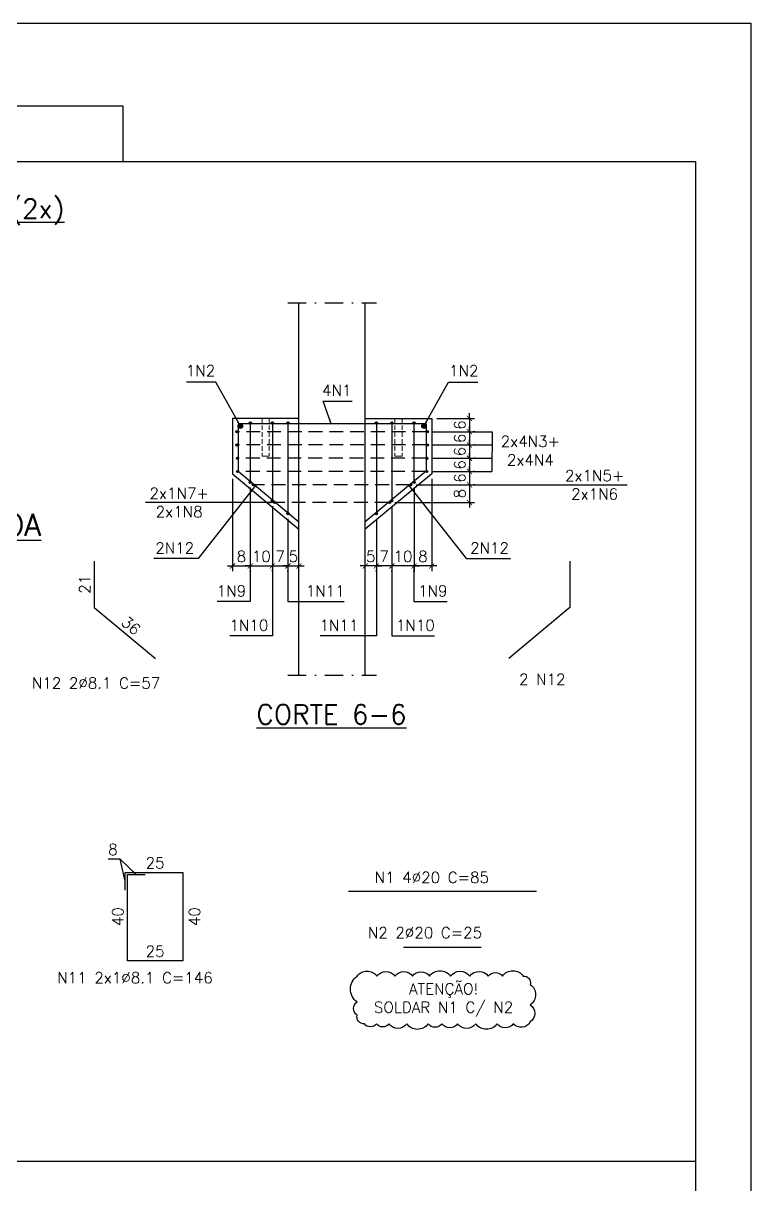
# Model space of a CAD drawing. Header units: centimetres. Extents: x 1658 to 17259, y 8294 to 11444.
# Drawn here: x 13567 to 14553, y 9869 to 11444 of the extents above; entities that cross this region are included whole.
import ezdxf

# ---------------------------------------------------------------- set-up
doc = ezdxf.new("R2010")
doc.units = ezdxf.units.CM
doc.header["$LTSCALE"] = 50
doc.header["$MEASUREMENT"] = 0
doc.header["$PDMODE"] = 67
for name, pattern in [('DASHDOT', [1, 0.5, -0.25, 0, -0.25]), ('DASHED', [0.75, 0.5, -0.25]), ('HIDDEN', [0.375, 0.25, -0.125])]:
    doc.linetypes.add(name, pattern=pattern)
doc.layers.add('10 TRACEJADO', color=1, linetype='DASHED', lineweight=13)
for name, color, linetype in [('FORMATO-PRECON', 2, 'Continuous'), ('HACHURAS-PRECON', 1, 'Continuous'), ('LINHA CENTRO-PRECON', 1, 'DASHDOT'), ('LINHA-01-PRECON', 1, 'Continuous'), ('LINHA-02-PRECON', 2, 'Continuous'), ('LINHA-03-PRECON', 3, 'Continuous'), ('LINHA-04-PRECON', 4, 'Continuous'), ('X1', 2, 'Continuous')]:
    doc.layers.add(name, color=color, linetype=linetype)
doc.styles.add('PRECON-ROMANS', font='romans.shx')
doc.styles.get("Standard").update_dxf_attribs({"font": 'romans.shx'})
doc.dimstyles.new('ESC50-50', dxfattribs={"dimscale": 50, "dimtxt": 0.2, "dimasz": 0.15, "dimexe": 0.15, "dimexo": 0.15, "dimgap": 0.08, "dimtad": 1, "dimdec": 1, "dimzin": 12, "dimdsep": 46, "dimtxsty": 'Standard', "dimblk": 'ARCHTICK', "dimcen": 0.09, "dimdle": 0.15, "dimclrd": 256, "dimclre": 256, "dimclrt": 2, "dimazin": 3, "dimtfac": 1, "dimtdec": 1, "dimtmove": 1, "dimatfit": 2, "dimfxl": 0.15, "dimtolj": 1, "dimtzin": 0, "dimarcsym": 0})
doc.dimstyles.new('ESC75-25', dxfattribs={"dimscale": 0, "dimtxt": 15, "dimasz": 7, "dimexe": 7, "dimexo": 7, "dimgap": 5.5, "dimtad": 1, "dimdec": 1, "dimlfac": 0.333333, "dimdsep": 46, "dimtxsty": 'Standard', "dimblk": 'ARCHTICK', "dimcen": 0.1, "dimdle": 7, "dimclrd": 256, "dimclre": 256, "dimclrt": 2, "dimadec": 0, "dimazin": 0, "dimtfac": 1, "dimtdec": 1, "dimtix": 1, "dimtmove": 2, "dimatfit": 3, "dimfxl": 1, "dimarcsym": 0})
doc.dimstyles.new('ESC75-75', dxfattribs={"dimscale": 0, "dimtxt": 15, "dimasz": 7, "dimexe": 7, "dimexo": 7, "dimgap": 5.5, "dimtad": 1, "dimdec": 1, "dimdsep": 46, "dimtxsty": 'Standard', "dimblk": 'ARCHTICK', "dimcen": 0.1, "dimdle": 7, "dimclrd": 256, "dimclre": 256, "dimclrt": 2, "dimadec": 0, "dimazin": 0, "dimtfac": 1, "dimtdec": 1, "dimtix": 1, "dimtmove": 2, "dimatfit": 3, "dimfxl": 1, "dimarcsym": 0})

# ---------------------------------------------------------------- blocks, each defined once
blk = doc.blocks.new('A$C2E607E54')
at = {"layer": 'FORMATO-PRECON', "color": 6}
blk.add_line((1835, 4050), (685, 4050), dxfattribs=at)
at = {"layer": 'FORMATO-PRECON'}
for points in [[(0, 4200), (2970, 4200), (2970, 0), (0, 0)], [(685, 3950), (1835, 3950), (1835, 4050), (685, 4050)]]:
    blk.add_lwpolyline(points, close=True, dxfattribs=at)
at = {"layer": 'FORMATO-PRECON', "color": 6}
blk.add_lwpolyline([(100, 3950), (2870, 3950), (2870, 100), (100, 100)], close=True, dxfattribs=at)
blk = doc.blocks.new('*D328')
at = {"layer": 'Defpoints', "color": 0, "linetype": 'Continuous', "transparency": 16777216}
for p in [(13707.8, 10172.5), (13782.8, 10172.5), (13782.8, 10172.5)]:
    blk.add_point(p, dxfattribs=at)
at = {"layer": 'LINHA-01-PRECON', "color": 2, "linetype": 'Continuous', "transparency": 16777216, "insert": (13745.3, 10185.5), "char_height": 15, "attachment_point": 5}
blk.add_mtext('25', dxfattribs=at)
blk = doc.blocks.new('_ArchTick')
at = {"color": 0, "linetype": 'ByBlock', "const_width": 0.15}
blk.add_lwpolyline([(-0.5, -0.5), (0.5, 0.5)], dxfattribs=at)
blk = doc.blocks.new('*D329')
at = {"layer": 'Defpoints', "color": 0, "linetype": 'Continuous', "transparency": 16777216}
for p in [(13782.8, 10292.4), (13782.8, 10292.4), (13782.8, 10172.5)]:
    blk.add_point(p, dxfattribs=at)
at = {"layer": 'LINHA-01-PRECON', "color": 2, "linetype": 'Continuous', "transparency": 16777216, "insert": (13798.8, 10232.5), "char_height": 15, "attachment_point": 5, "rotation": 90}
blk.add_mtext('40', dxfattribs=at)
blk = doc.blocks.new('*D330')
at = {"layer": 'Defpoints', "color": 0, "linetype": 'Continuous', "transparency": 16777216}
for p in [(13707.8, 10292.4), (13707.8, 10292.4), (13782.8, 10292.4)]:
    blk.add_point(p, dxfattribs=at)
at = {"layer": 'LINHA-01-PRECON', "color": 2, "linetype": 'Continuous', "transparency": 16777216, "insert": (13745.3, 10305.4), "char_height": 15, "attachment_point": 5}
blk.add_mtext('25', dxfattribs=at)
blk = doc.blocks.new('*D331')
at = {"layer": 'Defpoints', "color": 0, "linetype": 'Continuous', "transparency": 16777216}
for p in [(13707.8, 10292.4), (13707.8, 10292.4), (13707.8, 10172.5)]:
    blk.add_point(p, dxfattribs=at)
at = {"layer": 'LINHA-01-PRECON', "color": 2, "linetype": 'Continuous', "transparency": 16777216, "insert": (13694.8, 10232.5), "char_height": 15, "attachment_point": 5, "rotation": 90}
blk.add_mtext('40', dxfattribs=at)
blk = doc.blocks.new('*D333')
at = {"layer": 'Defpoints', "color": 0, "transparency": 16777216}
for p in [(14120.5, 10908.1), (14114.5, 10890.1), (14171.6, 10890.1)]:
    blk.add_point(p, dxfattribs=at)
at = {"layer": 'LINHA-01-PRECON', "lineweight": -2, "transparency": 16777216}
for p, q in [((14171.6, 10908.1), (14171.6, 10915.1)), ((14127.5, 10908.1), (14178.6, 10908.1)), ((14171.6, 10908.1), (14171.6, 10890.1)), ((14121.5, 10890.1), (14178.6, 10890.1)), ((14171.6, 10890.1), (14171.6, 10883.1))]:
    blk.add_line(p, q, dxfattribs=at)
at = {"layer": 'LINHA-01-PRECON', "lineweight": -2, "transparency": 16777216, "xscale": 7, "yscale": 7, "zscale": 7}
for p, rotation in [((14171.6, 10908.1), 270), ((14171.6, 10890.1), 90)]:
    blk.add_blockref('_ArchTick', p, dxfattribs=dict(at, rotation=rotation))
at = {"layer": 'LINHA-01-PRECON', "color": 2, "transparency": 16777216, "insert": (14158.6, 10899.1), "char_height": 15, "attachment_point": 5, "rotation": 90}
blk.add_mtext('6', dxfattribs=at)
blk = doc.blocks.new('*D334')
at = {"layer": 'Defpoints', "color": 0, "transparency": 16777216}
for p in [(14114.5, 10890.1), (14114.5, 10872.1), (14171.6, 10872.1)]:
    blk.add_point(p, dxfattribs=at)
at = {"layer": 'LINHA-01-PRECON', "lineweight": -2, "transparency": 16777216}
for p, q in [((14121.5, 10890.1), (14178.6, 10890.1)), ((14171.6, 10890.1), (14171.6, 10897.1)), ((14171.6, 10890.1), (14171.6, 10872.1)), ((14121.5, 10872.1), (14178.6, 10872.1)), ((14171.6, 10872.1), (14171.6, 10865.1))]:
    blk.add_line(p, q, dxfattribs=at)
at = {"layer": 'LINHA-01-PRECON', "lineweight": -2, "transparency": 16777216, "xscale": 7, "yscale": 7, "zscale": 7}
for p, rotation in [((14171.6, 10890.1), 270), ((14171.6, 10872.1), 90)]:
    blk.add_blockref('_ArchTick', p, dxfattribs=dict(at, rotation=rotation))
at = {"layer": 'LINHA-01-PRECON', "color": 2, "transparency": 16777216, "insert": (14158.6, 10881.1), "char_height": 15, "attachment_point": 5, "rotation": 90}
blk.add_mtext('6', dxfattribs=at)
blk = doc.blocks.new('*D335')
at = {"layer": 'Defpoints', "color": 0, "transparency": 16777216}
for p in [(14114.5, 10872.1), (14113.8, 10854.1), (14171.6, 10854.1)]:
    blk.add_point(p, dxfattribs=at)
at = {"layer": 'LINHA-01-PRECON', "lineweight": -2, "transparency": 16777216}
for p, q in [((14121.5, 10872.1), (14178.6, 10872.1)), ((14171.6, 10872.1), (14171.6, 10879.1)), ((14171.6, 10872.1), (14171.6, 10854.1)), ((14120.8, 10854.1), (14178.6, 10854.1)), ((14171.6, 10854.1), (14171.6, 10847.1))]:
    blk.add_line(p, q, dxfattribs=at)
at = {"layer": 'LINHA-01-PRECON', "lineweight": -2, "transparency": 16777216, "xscale": 7, "yscale": 7, "zscale": 7}
for p, rotation in [((14171.6, 10872.1), 270), ((14171.6, 10854.1), 90)]:
    blk.add_blockref('_ArchTick', p, dxfattribs=dict(at, rotation=rotation))
at = {"layer": 'LINHA-01-PRECON', "color": 2, "transparency": 16777216, "insert": (14158.6, 10863.1), "char_height": 15, "attachment_point": 5, "rotation": 90}
blk.add_mtext('6', dxfattribs=at)
blk = doc.blocks.new('*D336')
at = {"layer": 'Defpoints', "color": 0, "transparency": 16777216}
for p in [(14096.5, 10821.3), (14120.5, 10833.1), (14096.5, 10708)]:
    blk.add_point(p, dxfattribs=at)
at = {"layer": 'LINHA-01-PRECON', "lineweight": -2, "transparency": 16777216}
for p, q in [((14120.5, 10826.1), (14120.5, 10701)), ((14096.5, 10814.3), (14096.5, 10701)), ((14127.5, 10708), (14089.5, 10708))]:
    blk.add_line(p, q, dxfattribs=at)
at = {"layer": 'LINHA-01-PRECON', "lineweight": -2, "transparency": 16777216, "xscale": 7, "yscale": 7, "zscale": 7, "rotation": 180}
blk.add_blockref('_ArchTick', (14096.5, 10708), dxfattribs=at)
at = {"layer": 'LINHA-01-PRECON', "lineweight": -2, "transparency": 16777216, "xscale": 7, "yscale": 7, "zscale": 7}
blk.add_blockref('_ArchTick', (14120.5, 10708), dxfattribs=at)
at = {"layer": 'LINHA-01-PRECON', "color": 2, "transparency": 16777216, "insert": (14108.5, 10721), "char_height": 15, "attachment_point": 5}
blk.add_mtext('8', dxfattribs=at)
blk = doc.blocks.new('*D337')
at = {"layer": 'Defpoints', "color": 0, "transparency": 16777216}
for p in [(14096.5, 10821.3), (14066.5, 10796.3), (14066.5, 10708)]:
    blk.add_point(p, dxfattribs=at)
at = {"layer": 'LINHA-01-PRECON', "lineweight": -2, "transparency": 16777216}
for p, q in [((14096.5, 10814.3), (14096.5, 10701)), ((14066.5, 10789.3), (14066.5, 10701)), ((14066.5, 10708), (14059.5, 10708)), ((14096.5, 10708), (14066.5, 10708)), ((14096.5, 10708), (14103.5, 10708))]:
    blk.add_line(p, q, dxfattribs=at)
at = {"layer": 'LINHA-01-PRECON', "lineweight": -2, "transparency": 16777216, "xscale": 7, "yscale": 7, "zscale": 7}
blk.add_blockref('_ArchTick', (14066.5, 10708), dxfattribs=at)
at = {"layer": 'LINHA-01-PRECON', "lineweight": -2, "transparency": 16777216, "xscale": 7, "yscale": 7, "zscale": 7, "rotation": 180}
blk.add_blockref('_ArchTick', (14096.5, 10708), dxfattribs=at)
at = {"layer": 'LINHA-01-PRECON', "color": 2, "transparency": 16777216, "insert": (14081.5, 10721), "char_height": 15, "attachment_point": 5}
blk.add_mtext('10', dxfattribs=at)
blk = doc.blocks.new('*D338')
at = {"layer": 'Defpoints', "color": 0, "transparency": 16777216}
for p in [(14066.5, 10796.3), (14045.5, 10778.8), (14045.5, 10708)]:
    blk.add_point(p, dxfattribs=at)
at = {"layer": 'LINHA-01-PRECON', "lineweight": -2, "transparency": 16777216}
for p, q in [((14066.5, 10789.3), (14066.5, 10701)), ((14045.5, 10771.8), (14045.5, 10701)), ((14073.5, 10708), (14038.5, 10708))]:
    blk.add_line(p, q, dxfattribs=at)
at = {"layer": 'LINHA-01-PRECON', "lineweight": -2, "transparency": 16777216, "xscale": 7, "yscale": 7, "zscale": 7, "rotation": 180}
blk.add_blockref('_ArchTick', (14045.5, 10708), dxfattribs=at)
at = {"layer": 'LINHA-01-PRECON', "lineweight": -2, "transparency": 16777216, "xscale": 7, "yscale": 7, "zscale": 7}
blk.add_blockref('_ArchTick', (14066.5, 10708), dxfattribs=at)
at = {"layer": 'LINHA-01-PRECON', "color": 2, "transparency": 16777216, "insert": (14056, 10721), "char_height": 15, "attachment_point": 5}
blk.add_mtext('7', dxfattribs=at)
blk = doc.blocks.new('*D339')
at = {"layer": 'Defpoints', "color": 0, "transparency": 16777216}
for p in [(14045.5, 10778.8), (14030.4, 10708), (14030.4, 10708)]:
    blk.add_point(p, dxfattribs=at)
at = {"layer": 'LINHA-01-PRECON', "lineweight": -2, "transparency": 16777216}
for p, q in [((14045.5, 10771.8), (14045.5, 10701)), ((14030.4, 10708), (14023.4, 10708)), ((14045.5, 10708), (14030.4, 10708)), ((14045.5, 10708), (14052.5, 10708))]:
    blk.add_line(p, q, dxfattribs=at)
at = {"layer": 'LINHA-01-PRECON', "lineweight": -2, "transparency": 16777216, "xscale": 7, "yscale": 7, "zscale": 7}
blk.add_blockref('_ArchTick', (14030.4, 10708), dxfattribs=at)
at = {"layer": 'LINHA-01-PRECON', "lineweight": -2, "transparency": 16777216, "xscale": 7, "yscale": 7, "zscale": 7, "rotation": 180}
blk.add_blockref('_ArchTick', (14045.5, 10708), dxfattribs=at)
at = {"layer": 'LINHA-01-PRECON', "color": 2, "transparency": 16777216, "insert": (14037.9, 10721), "char_height": 15, "attachment_point": 5}
blk.add_mtext('5', dxfattribs=at)
blk = doc.blocks.new('*D340')
at = {"layer": 'Defpoints', "color": 0, "transparency": 16777216}
for p in [(14113.8, 10854.1), (14113.8, 10836.1), (14171.6, 10836.1)]:
    blk.add_point(p, dxfattribs=at)
at = {"layer": 'LINHA-01-PRECON', "lineweight": -2, "transparency": 16777216}
for p, q in [((14120.8, 10854.1), (14178.6, 10854.1)), ((14171.6, 10854.1), (14171.6, 10861.1)), ((14171.6, 10854.1), (14171.6, 10836.1)), ((14120.8, 10836.1), (14178.6, 10836.1)), ((14171.6, 10836.1), (14171.6, 10829.1))]:
    blk.add_line(p, q, dxfattribs=at)
at = {"layer": 'LINHA-01-PRECON', "lineweight": -2, "transparency": 16777216, "xscale": 7, "yscale": 7, "zscale": 7}
for p, rotation in [((14171.6, 10854.1), 270), ((14171.6, 10836.1), 90)]:
    blk.add_blockref('_ArchTick', p, dxfattribs=dict(at, rotation=rotation))
at = {"layer": 'LINHA-01-PRECON', "color": 2, "transparency": 16777216, "insert": (14158.6, 10845.1), "char_height": 15, "attachment_point": 5, "rotation": 90}
blk.add_mtext('6', dxfattribs=at)
blk = doc.blocks.new('*D341')
at = {"layer": 'Defpoints', "color": 0, "transparency": 16777216}
for p in [(14113.8, 10836.1), (14092.2, 10818.1), (14171.6, 10818.1)]:
    blk.add_point(p, dxfattribs=at)
at = {"layer": 'LINHA-01-PRECON', "lineweight": -2, "transparency": 16777216}
for p, q in [((14120.8, 10836.1), (14178.6, 10836.1)), ((14171.6, 10836.1), (14171.6, 10843.1)), ((14171.6, 10836.1), (14171.6, 10818.1)), ((14099.2, 10818.1), (14178.6, 10818.1)), ((14171.6, 10818.1), (14171.6, 10811.1))]:
    blk.add_line(p, q, dxfattribs=at)
at = {"layer": 'LINHA-01-PRECON', "lineweight": -2, "transparency": 16777216, "xscale": 7, "yscale": 7, "zscale": 7}
for p, rotation in [((14171.6, 10836.1), 270), ((14171.6, 10818.1), 90)]:
    blk.add_blockref('_ArchTick', p, dxfattribs=dict(at, rotation=rotation))
at = {"layer": 'LINHA-01-PRECON', "color": 2, "transparency": 16777216, "insert": (14158.6, 10827.1), "char_height": 15, "attachment_point": 5, "rotation": 90}
blk.add_mtext('6', dxfattribs=at)
blk = doc.blocks.new('*D342')
at = {"layer": 'Defpoints', "color": 0, "transparency": 16777216}
for p in [(14092.2, 10818.1), (14063.4, 10794.1), (14171.6, 10794.1)]:
    blk.add_point(p, dxfattribs=at)
at = {"layer": 'LINHA-01-PRECON', "lineweight": -2, "transparency": 16777216}
for p, q in [((14171.6, 10825.1), (14171.6, 10787.1)), ((14099.2, 10818.1), (14178.6, 10818.1)), ((14070.4, 10794.1), (14178.6, 10794.1))]:
    blk.add_line(p, q, dxfattribs=at)
at = {"layer": 'LINHA-01-PRECON', "lineweight": -2, "transparency": 16777216, "xscale": 7, "yscale": 7, "zscale": 7}
for p, rotation in [((14171.6, 10818.1), 90), ((14171.6, 10794.1), 270)]:
    blk.add_blockref('_ArchTick', p, dxfattribs=dict(at, rotation=rotation))
at = {"layer": 'LINHA-01-PRECON', "color": 2, "transparency": 16777216, "insert": (14158.6, 10806.1), "char_height": 15, "attachment_point": 5, "rotation": 90}
blk.add_mtext('8', dxfattribs=at)
blk = doc.blocks.new('*D348')
at = {"layer": 'Defpoints', "color": 0, "transparency": 16777216}
for p in [(13850.4, 10833.1), (13874.4, 10821.3), (13874.4, 10708)]:
    blk.add_point(p, dxfattribs=at)
at = {"layer": 'LINHA-01-PRECON', "lineweight": -2, "transparency": 16777216}
for p, q in [((13850.4, 10826.1), (13850.4, 10701)), ((13874.4, 10814.3), (13874.4, 10701)), ((13843.4, 10708), (13881.4, 10708))]:
    blk.add_line(p, q, dxfattribs=at)
at = {"layer": 'LINHA-01-PRECON', "lineweight": -2, "transparency": 16777216, "xscale": 7, "yscale": 7, "zscale": 7, "rotation": 180}
blk.add_blockref('_ArchTick', (13850.4, 10708), dxfattribs=at)
at = {"layer": 'LINHA-01-PRECON', "lineweight": -2, "transparency": 16777216, "xscale": 7, "yscale": 7, "zscale": 7}
blk.add_blockref('_ArchTick', (13874.4, 10708), dxfattribs=at)
at = {"layer": 'LINHA-01-PRECON', "color": 2, "transparency": 16777216, "insert": (13862.4, 10721), "char_height": 15, "attachment_point": 5}
blk.add_mtext('8', dxfattribs=at)
blk = doc.blocks.new('*D349')
at = {"layer": 'Defpoints', "color": 0, "transparency": 16777216}
for p in [(13874.4, 10821.3), (13904.4, 10796.3), (13904.4, 10708)]:
    blk.add_point(p, dxfattribs=at)
at = {"layer": 'LINHA-01-PRECON', "lineweight": -2, "transparency": 16777216}
for p, q in [((13874.4, 10814.3), (13874.4, 10701)), ((13904.4, 10789.3), (13904.4, 10701)), ((13874.4, 10708), (13867.4, 10708)), ((13874.4, 10708), (13904.4, 10708)), ((13904.4, 10708), (13911.4, 10708))]:
    blk.add_line(p, q, dxfattribs=at)
at = {"layer": 'LINHA-01-PRECON', "lineweight": -2, "transparency": 16777216, "xscale": 7, "yscale": 7, "zscale": 7}
blk.add_blockref('_ArchTick', (13874.4, 10708), dxfattribs=at)
at = {"layer": 'LINHA-01-PRECON', "lineweight": -2, "transparency": 16777216, "xscale": 7, "yscale": 7, "zscale": 7, "rotation": 180}
blk.add_blockref('_ArchTick', (13904.4, 10708), dxfattribs=at)
at = {"layer": 'LINHA-01-PRECON', "color": 2, "transparency": 16777216, "insert": (13889.4, 10721), "char_height": 15, "attachment_point": 5}
blk.add_mtext('10', dxfattribs=at)
blk = doc.blocks.new('*D350')
at = {"layer": 'Defpoints', "color": 0, "transparency": 16777216}
for p in [(13904.4, 10796.3), (13925.4, 10778.8), (13925.4, 10708)]:
    blk.add_point(p, dxfattribs=at)
at = {"layer": 'LINHA-01-PRECON', "lineweight": -2, "transparency": 16777216}
for p, q in [((13904.4, 10789.3), (13904.4, 10701)), ((13925.4, 10771.8), (13925.4, 10701)), ((13897.4, 10708), (13932.4, 10708))]:
    blk.add_line(p, q, dxfattribs=at)
at = {"layer": 'LINHA-01-PRECON', "lineweight": -2, "transparency": 16777216, "xscale": 7, "yscale": 7, "zscale": 7, "rotation": 180}
blk.add_blockref('_ArchTick', (13904.4, 10708), dxfattribs=at)
at = {"layer": 'LINHA-01-PRECON', "lineweight": -2, "transparency": 16777216, "xscale": 7, "yscale": 7, "zscale": 7}
blk.add_blockref('_ArchTick', (13925.4, 10708), dxfattribs=at)
at = {"layer": 'LINHA-01-PRECON', "color": 2, "transparency": 16777216, "insert": (13914.9, 10721), "char_height": 15, "attachment_point": 5}
blk.add_mtext('7', dxfattribs=at)
blk = doc.blocks.new('*D351')
at = {"layer": 'Defpoints', "color": 0, "transparency": 16777216}
for p in [(13925.4, 10778.8), (13940.4, 10708), (13940.4, 10708)]:
    blk.add_point(p, dxfattribs=at)
at = {"layer": 'LINHA-01-PRECON', "lineweight": -2, "transparency": 16777216}
for p, q in [((13925.4, 10771.8), (13925.4, 10701)), ((13925.4, 10708), (13918.4, 10708)), ((13925.4, 10708), (13940.4, 10708)), ((13940.4, 10708), (13947.4, 10708))]:
    blk.add_line(p, q, dxfattribs=at)
at = {"layer": 'LINHA-01-PRECON', "lineweight": -2, "transparency": 16777216, "xscale": 7, "yscale": 7, "zscale": 7}
blk.add_blockref('_ArchTick', (13925.4, 10708), dxfattribs=at)
at = {"layer": 'LINHA-01-PRECON', "lineweight": -2, "transparency": 16777216, "xscale": 7, "yscale": 7, "zscale": 7, "rotation": 180}
blk.add_blockref('_ArchTick', (13940.4, 10708), dxfattribs=at)
at = {"layer": 'LINHA-01-PRECON', "color": 2, "transparency": 16777216, "insert": (13932.9, 10721), "char_height": 15, "attachment_point": 5}
blk.add_mtext('5', dxfattribs=at)
blk = doc.blocks.new('*D352')
at = {"layer": 'Defpoints', "color": 0, "linetype": 'Continuous', "transparency": 16777216}
for p in [(13662.9, 10714.7), (13662.9, 10651.6), (13662.9, 10651.6)]:
    blk.add_point(p, dxfattribs=at)
at = {"layer": 'LINHA-01-PRECON', "color": 2, "linetype": 'Continuous', "transparency": 16777216, "insert": (13649.9, 10683.1), "char_height": 15, "attachment_point": 5, "rotation": 90}
blk.add_mtext('21', dxfattribs=at)
blk = doc.blocks.new('*D353')
at = {"layer": 'Defpoints', "color": 0, "linetype": 'Continuous', "transparency": 16777216}
for p in [(13662.9, 10651.6), (13745.9, 10582.5), (13745.9, 10582.5)]:
    blk.add_point(p, dxfattribs=at)
at = {"layer": 'LINHA-01-PRECON', "color": 2, "linetype": 'Continuous', "transparency": 16777216, "insert": (13712.7, 10627), "char_height": 15, "attachment_point": 5, "rotation": 320.2182}
blk.add_mtext('36', dxfattribs=at)

msp = doc.modelspace()

# ---------------------------------------------------------------- hatches: boundary and pattern name
at = {"layer": 'LINHA-01-PRECON', "linetype": 'Continuous'}
h = msp.add_hatch(color=256, dxfattribs=at)
h.dxf.hatch_style = 1
edge = h.paths.add_edge_path()
edge.add_arc((13860.95, 10897.58), 3, 0, 360)
h = msp.add_hatch(color=256, dxfattribs=at)
h.dxf.hatch_style = 1
edge = h.paths.add_edge_path()
edge.add_arc((13874.45, 10902.08), 1.5, 0, 360)
h = msp.add_hatch(color=256, dxfattribs=at)
h.dxf.hatch_style = 1
edge = h.paths.add_edge_path()
edge.add_arc((13904.45, 10902.08), 1.5, 0, 360)
h = msp.add_hatch(color=256, dxfattribs=at)
h.dxf.hatch_style = 1
edge = h.paths.add_edge_path()
edge.add_arc((13925.45, 10902.08), 1.5, 0, 360)
h = msp.add_hatch(color=256, dxfattribs=at)
h.dxf.hatch_style = 1
edge = h.paths.add_edge_path()
edge.add_arc((14045.45, 10902.08), 1.5, 0, 360)
h = msp.add_hatch(color=256, dxfattribs=at)
h.dxf.hatch_style = 1
edge = h.paths.add_edge_path()
edge.add_arc((14066.45, 10902.08), 1.5, 0, 360)
h = msp.add_hatch(color=256, dxfattribs=at)
h.dxf.hatch_style = 1
edge = h.paths.add_edge_path()
edge.add_arc((14096.45, 10902.08), 1.5, 0, 360)
h = msp.add_hatch(color=256, dxfattribs=at)
h.dxf.hatch_style = 1
edge = h.paths.add_edge_path()
edge.add_arc((14109.95, 10897.58), 3, 0, 360)
h = msp.add_hatch(color=256, dxfattribs=at)
h.dxf.hatch_style = 1
edge = h.paths.add_edge_path()
edge.add_arc((13856.45, 10890.08), 1.5, 0, 360)
h = msp.add_hatch(color=256, dxfattribs=at)
h.dxf.hatch_style = 1
edge = h.paths.add_edge_path()
edge.add_arc((14114.45, 10890.08), 1.5, 0, 360)
h = msp.add_hatch(color=256, dxfattribs=at)
h.dxf.hatch_style = 1
edge = h.paths.add_edge_path()
edge.add_arc((13856.45, 10872.08), 1.5, 0, 360)
h = msp.add_hatch(color=256, dxfattribs=at)
h.dxf.hatch_style = 1
edge = h.paths.add_edge_path()
edge.add_arc((14114.45, 10872.08), 1.5, 0, 360)
h = msp.add_hatch(color=256, dxfattribs=at)
h.dxf.hatch_style = 1
edge = h.paths.add_edge_path()
edge.add_arc((13857.06, 10854.08), 1.5, 0, 360)
h = msp.add_hatch(color=256, dxfattribs=at)
h.dxf.hatch_style = 1
edge = h.paths.add_edge_path()
edge.add_arc((14113.84, 10854.08), 1.5, 0, 360)
h = msp.add_hatch(color=256, dxfattribs=at)
h.dxf.hatch_style = 1
edge = h.paths.add_edge_path()
edge.add_arc((13857.06, 10836.08), 1.5, 0, 360)
h = msp.add_hatch(color=256, dxfattribs=at)
h.dxf.hatch_style = 1
edge = h.paths.add_edge_path()
edge.add_arc((14113.84, 10836.08), 1.5, 0, 360)
h = msp.add_hatch(color=256, dxfattribs=at)
h.dxf.hatch_style = 1
edge = h.paths.add_edge_path()
edge.add_arc((13874.45, 10821.35), 1.5, 0, 360)
h = msp.add_hatch(color=256, dxfattribs=at)
h.dxf.hatch_style = 1
edge = h.paths.add_edge_path()
edge.add_arc((14096.45, 10821.35), 1.5, 0, 360)
h = msp.add_hatch(color=256, dxfattribs=at)
h.dxf.hatch_style = 1
edge = h.paths.add_edge_path()
edge.add_arc((13878.66, 10818.08), 1.5, 0, 360)
h = msp.add_hatch(color=256, dxfattribs=at)
h.dxf.hatch_style = 1
edge = h.paths.add_edge_path()
edge.add_arc((14092.24, 10818.08), 1.5, 0, 360)
h = msp.add_hatch(color=256, dxfattribs=at)
h.dxf.hatch_style = 1
edge = h.paths.add_edge_path()
edge.add_arc((13904.45, 10796.35), 1.5, 0, 360)
h = msp.add_hatch(color=256, dxfattribs=at)
h.dxf.hatch_style = 1
edge = h.paths.add_edge_path()
edge.add_arc((13907.46, 10794.08), 1.5, 0, 360)
h = msp.add_hatch(color=256, dxfattribs=at)
h.dxf.hatch_style = 1
edge = h.paths.add_edge_path()
edge.add_arc((14063.44, 10794.08), 1.5, 0, 360)
h = msp.add_hatch(color=256, dxfattribs=at)
h.dxf.hatch_style = 1
edge = h.paths.add_edge_path()
edge.add_arc((14066.45, 10796.35), 1.5, 0, 360)
h = msp.add_hatch(color=256, dxfattribs=at)
h.dxf.hatch_style = 1
edge = h.paths.add_edge_path()
edge.add_arc((13925.45, 10778.85), 1.5, 0, 360)
h = msp.add_hatch(color=256, dxfattribs=at)
h.dxf.hatch_style = 1
edge = h.paths.add_edge_path()
edge.add_arc((14045.45, 10778.85), 1.5, 0, 360)

# ---------------------------------------------------------------- linework, layer by layer
at = {"layer": '10 TRACEJADO', "linetype": 'HIDDEN', "ltscale": 0.5, "extrusion": (0, 1, 0)}
for p, q in [((13890.65, 10908.08), (13890.65, 10857.08)), ((13900.25, 10908.08), (13900.25, 10857.08)), ((14070.65, 10908.08), (14070.65, 10857.08)), ((14080.25, 10908.08), (14080.25, 10857.08)), ((13890.65, 10857.08), (13895.45, 10857.08)), ((13895.45, 10857.08), (13900.25, 10857.08)), ((14075.45, 10857.08), (14070.65, 10857.08)), ((14080.25, 10857.08), (14075.45, 10857.08))]:
    msp.add_line(p, q, dxfattribs=at)
at = {"layer": 'LINHA CENTRO-PRECON', "extrusion": (0, 1, 0)}
for p, q in [((13925.45, 11064.69), (14045.45, 11064.69)), ((13925.45, 10559.9), (14045.45, 10559.9))]:
    msp.add_line(p, q, dxfattribs=at)
at = {"layer": 'LINHA-01-PRECON'}
msp.add_line((12400.71, 9900.79), (14478.21, 9900.79), dxfattribs=at)
at = {"layer": 'LINHA-01-PRECON', "linetype": 'Continuous'}
msp.add_lwpolyline([(14019.26, 10151.79, -0.5205671), (14046.2, 10151.79, -0.5205671), (14070.65, 10151.79, -0.5205671), (14094.51, 10151.79, -0.5205671), (14117.55, 10151.79, -0.5205671), (14145.91, 10151.79, -0.5205671), (14172.11, 10151.79, -0.5205671), (14197.26, 10151.79, -0.5205671), (14216.37, 10151.79, -0.5205671), (14244.66, 10151.79, -0.5205671), (14254.15, 10140.6, -0.5205671), (14254.15, 10112.93, -0.5205671), (14254.15, 10089.68, -0.5205671), (14231.1, 10087.31, -0.5205671), (14209.22, 10087.31, -0.5205671), (14180.14, 10087.31, -0.5205671), (14155.64, 10087.31, -0.5205671), (14134.37, 10087.31, -0.5205671), (14115.88, 10087.31, -0.5205671), (14086.54, 10087.31, -0.5205671), (14062.52, 10087.31, -0.5205671), (14045.53, 10087.31, -0.5205671), (14029.15, 10087.31, -0.5205671), (14019.26, 10099.05, -0.5205671), (14019.26, 10116.8, -0.5205671)], format="xyb", close=True, dxfattribs=at)
for centre, radius in [((13860.95, 10897.58), 3), ((13874.45, 10902.08), 1.5), ((13904.45, 10902.08), 1.5), ((13925.45, 10902.08), 1.5), ((14045.45, 10902.08), 1.5), ((14066.45, 10902.08), 1.5), ((14096.45, 10902.08), 1.5), ((14109.95, 10897.58), 3), ((13856.45, 10890.08), 1.5), ((14114.45, 10890.08), 1.5), ((13856.45, 10872.08), 1.5), ((14114.45, 10872.08), 1.5), ((13857.06, 10854.08), 1.5), ((14113.84, 10854.08), 1.5), ((13857.06, 10836.08), 1.5), ((14113.84, 10836.08), 1.5), ((13874.45, 10821.35), 1.5), ((14096.45, 10821.35), 1.5), ((13878.66, 10818.08), 1.5), ((14092.24, 10818.08), 1.5), ((13904.45, 10796.35), 1.5), ((13907.46, 10794.08), 1.5), ((14063.44, 10794.08), 1.5), ((14066.45, 10796.35), 1.5), ((13925.45, 10778.85), 1.5), ((14045.45, 10778.85), 1.5)]:
    msp.add_circle(centre, radius, dxfattribs=at)
at = {"layer": 'LINHA-02-PRECON', "extrusion": (0, 1, 0)}
for p, q in [((13940.45, 10559.9), (13940.45, 11064.69)), ((14030.45, 10559.9), (14030.45, 11064.69)), ((13850.45, 10908.08), (13850.45, 10833.08)), ((13940.45, 10908.08), (13850.45, 10908.08)), ((14030.45, 10908.08), (14120.45, 10908.08)), ((14120.45, 10908.08), (14120.45, 10833.08)), ((13850.45, 10833.08), (13940.45, 10758.08)), ((14120.45, 10833.08), (14030.45, 10758.08))]:
    msp.add_line(p, q, dxfattribs=at)
at = {"layer": 'LINHA-03-PRECON', "extrusion": (0, 1, 0)}
msp.add_line((14030.45, 10758.08), (14030.45, 10908.08), dxfattribs=at)
at = {"layer": 'LINHA-04-PRECON', "extrusion": (0, 1, 0)}
for p, q in [((14112.95, 10900.58), (13857.95, 10900.58)), ((13874.45, 10900.58), (13874.45, 10822.85)), ((13904.45, 10900.58), (13904.45, 10797.85)), ((13925.45, 10900.58), (13925.45, 10780.35)), ((14045.45, 10900.58), (14045.45, 10780.35)), ((14066.45, 10900.58), (14066.45, 10797.85)), ((14096.45, 10900.58), (14096.45, 10822.85)), ((14262.42, 10266.78), (14007.42, 10266.78))]:
    msp.add_line(p, q, dxfattribs=at)
at = {"layer": 'LINHA-04-PRECON', "linetype": 'HIDDEN', "ltscale": 1.5, "extrusion": (0, 1, 0)}
for p, q in [((14112.95, 10890.08), (13857.95, 10890.08)), ((14112.95, 10872.08), (13857.95, 10872.08)), ((14112.34, 10854.08), (13857.95, 10854.08)), ((14112.34, 10836.08), (13857.95, 10836.08)), ((14090.74, 10818.08), (13880.16, 10818.08)), ((14061.94, 10794.08), (13908.96, 10794.08))]:
    msp.add_line(p, q, dxfattribs=at)
at = {"layer": 'LINHA-04-PRECON'}
msp.add_line((14082.42, 10191.28), (14187.42, 10191.28), dxfattribs=at)
msp.add_lwpolyline([(13704.85, 10268.44), (13704.85, 10292.44), (13782.85, 10292.44), (13782.85, 10172.5), (13707.85, 10172.5), (13707.85, 10289.44), (13731.85, 10289.44)], dxfattribs=at)
for points in [[(13857.95, 10900.58, 0), (13857.95, 10836.6, 0), (13940.45, 10767.85, 0)], [(14112.95, 10900.58, 0), (14112.95, 10836.6, 0), (14030.45, 10767.85, 0)], [(13662.88, 10714.68, 0), (13662.88, 10651.59, 0), (13745.87, 10582.49, 0)], [(14308.02, 10714.68, 0), (14308.02, 10651.59, 0), (14225.03, 10582.49, 0)]]:
    msp.add_polyline3d(points, dxfattribs=at)

# ---------------------------------------------------------------- block references
at = {"layer": 'HACHURAS-PRECON', "xscale": 0.7499999999999996, "yscale": 0.7499999999999996, "zscale": 0.7499999999999996}
msp.add_blockref('A$C2E607E54', (12325.71, 8293.94), dxfattribs=at)

# ---------------------------------------------------------------- texts
at = {"layer": 'LINHA-01-PRECON', "color": 4, "attachment_point": 5}
for s, insert, char_height in [('{\\LCONSOLO 31 - (2x)}', (13439.46, 11188.16), 26.25), ('\\A1;{\\LDETALHE DA SOLDA}', (13397.45, 10763.83), 30), ('{\\LCORTE 6-6}', (13984.65, 10506.76), 26.25)]:
    msp.add_mtext(s, dxfattribs=dict(at, insert=insert, char_height=char_height))
at = {"layer": 'LINHA-01-PRECON', "color": 2, "linetype": 'Continuous', "char_height": 15, "attachment_point": 5}
for s, insert in [('1N2', (13806.96, 10972.69)), ('1N2', (14163.94, 10972.69)), ('4N1', (13991.86, 10946.19)), ('2x4N3+\\P2x4N4', (14254.29, 10864.34)), ('2x1N5+\\P2x1N6', (14341.41, 10818.08)), ('2x1N7+\\P2x1N8', (13777.98, 10794.08)), ('2N12', (13771.97, 10732.37)), ('2N12', (14198.93, 10732.37)), ('1N9', (13848.85, 10674.17)), ('1N11', (13976.17, 10674.17)), ('1N9', (14122.05, 10674.17)), ('1N10', (13872.56, 10627.55)), ('1N11', (13994.72, 10627.55)), ('1N10', (14098.34, 10627.55)), ('8', (13688.19, 10323.53)), ('{\\C4;ATENÇÃO!\\P}SOLDAR N1 C/ N2', (14136.63, 10119.57))]:
    msp.add_mtext(s, dxfattribs=dict(at, insert=insert))
at = {"layer": 'X1', "style": 'PRECON-ROMANS'}
for s, p in [('N12 2%%C8.1 C=57', (13578.23, 10541.72)), ('2 N12', (14238.95, 10546.72)), ('N1 4%%C20 C=85', (14043.24, 10278.17)), ('N2 2%%C20 C=25', (14033.93, 10203.24)), ('N11 2x1%%C8.1 C=146', (13612.74, 10142.13))]:
    msp.add_text(s, height=15, dxfattribs=at).set_placement(p)

# ---------------------------------------------------------------- dimensions: what is measured, and where the dimension line sits
at = {"layer": 'LINHA-01-PRECON'}
for base, p1, p2, angle, picture, middle in [((14171.56, 10890.08), (14120.45, 10908.08), (14114.45, 10890.08), 90, '*D333', (14158.56, 10899.08)), ((14171.56, 10872.08), (14114.45, 10890.08), (14114.45, 10872.08), 90, '*D334', (14158.56, 10881.08)), ((14171.56, 10854.08), (14114.45, 10872.08), (14113.84, 10854.08), 90, '*D335', (14158.56, 10863.08)), ((14171.56, 10836.08), (14113.84, 10854.08), (14113.84, 10836.08), 90, '*D340', (14158.56, 10845.08)), ((14171.56, 10818.08), (14113.84, 10836.08), (14092.24, 10818.08), 90, '*D341', (14158.56, 10827.08)), ((14066.45, 10708.01), (14096.45, 10821.35), (14066.45, 10796.35), 180, '*D337', (14081.45, 10721.01)), ((14171.56, 10794.08), (14092.24, 10818.08), (14063.44, 10794.08), 90, '*D342', (14158.56, 10806.08)), ((14096.45, 10708.01), (14120.45, 10833.08), (14096.45, 10821.35), 180, '*D336', (14108.45, 10721.01)), ((14045.45, 10708.01), (14066.45, 10796.35), (14045.45, 10778.85), 180, '*D338', (14055.95, 10721.01)), ((14030.45, 10708.01), (14045.45, 10778.85), (14030.45, 10708.01), 180, '*D339', (14037.95, 10721.01))]:
    dim = msp.add_linear_dim(base=base, p1=p1, p2=p2, angle=angle, dimstyle='ESC75-25', override={"dimscale": 1}, dxfattribs=at)
    dim.commit()
    dim.dimension.update_dxf_attribs({"geometry": picture, "text_midpoint": middle})
for base, p1, p2, picture, middle in [((13874.45, 10708.01), (13850.45, 10833.08), (13874.45, 10821.35), '*D348', (13862.45, 10721.01)), ((13904.45, 10708.01), (13874.45, 10821.35), (13904.45, 10796.35), '*D349', (13889.45, 10721.01)), ((13925.45, 10708.01), (13904.45, 10796.35), (13925.45, 10778.85), '*D350', (13914.95, 10721.01)), ((13940.45, 10708.01), (13925.45, 10778.85), (13940.45, 10708.01), '*D351', (13932.95, 10721.01))]:
    dim = msp.add_linear_dim(base=base, p1=p1, p2=p2, dimstyle='ESC75-25', override={"dimscale": 1}, dxfattribs=at)
    dim.commit()
    dim.dimension.update_dxf_attribs({"geometry": picture, "text_midpoint": middle})
at = {"layer": 'LINHA-01-PRECON', "linetype": 'Continuous'}
for p1, p2, picture, middle in [((13662.88, 10714.68), (13662.88, 10651.59), '*D352', (13649.88, 10683.14)), ((13662.88, 10651.59), (13745.87, 10582.49), '*D353', (13712.69, 10627.03))]:
    dim = msp.add_aligned_dim(p1=p1, p2=p2, distance=0, dimstyle='ESC75-25', override={"dimscale": 1, "dimse1": 1, "dimse2": 1, "dimsd1": 1, "dimsd2": 1}, dxfattribs=at)
    dim.commit()
    dim.dimension.update_dxf_attribs({"geometry": picture, "text_midpoint": middle})
for base, p1, p2, picture, middle in [((13707.85, 10292.44), (13782.85, 10292.44), (13707.85, 10292.44), '*D330', (13745.35, 10305.44)), ((13782.85, 10172.5), (13707.85, 10172.5), (13782.85, 10172.5), '*D328', (13745.35, 10185.5))]:
    dim = msp.add_linear_dim(base=base, p1=p1, p2=p2, dimstyle='ESC75-25', override={"dimscale": 1, "dimse1": 1, "dimse2": 1, "dimsd1": 1, "dimsd2": 1}, dxfattribs=at)
    dim.commit()
    dim.dimension.update_dxf_attribs({"geometry": picture, "text_midpoint": middle})
dim = msp.add_linear_dim(base=(13707.85, 10292.44), p1=(13707.85, 10172.5), p2=(13707.85, 10292.44), angle=90, dimstyle='ESC75-25', override={"dimscale": 1, "dimse1": 1, "dimse2": 1, "dimsd1": 1, "dimsd2": 1}, dxfattribs=at)
dim.commit()
dim.dimension.update_dxf_attribs({"geometry": '*D331', "text_midpoint": (13694.85, 10232.47)})
dim = msp.add_linear_dim(base=(13782.85, 10292.44), p1=(13782.85, 10172.5), p2=(13782.85, 10292.44), angle=90, dimstyle='ESC75-25', override={"dimscale": 1, "dimse1": 1, "dimse2": 1, "dimsd1": 1, "dimsd2": 1}, dxfattribs=at)
dim.commit()
dim.dimension.update_dxf_attribs({"geometry": '*D329', "text_midpoint": (13798.81, 10232.47), "dimtype": 160})

# ---------------------------------------------------------------- leaders
for points in [[(13860.95, 10897.58), (13827.64, 10957.2), (13787.92, 10957.2)], [(14109.95, 10897.58), (14143.26, 10957.2), (14182.98, 10957.2)], [(13984.13, 10900.58), (13973.09, 10931.5), (14012.82, 10931.5)], [(13704.85, 10280.44), (13697.8, 10310.45), (13681.71, 10310.45)], [(13719.85, 10289.44), (13697.8, 10310.45)]]:
    msp.add_leader(points, dimstyle='ESC75-75', override={"dimscale": 1, "dimtad": 0}, dxfattribs=at)
at = {"layer": 'LINHA-01-PRECON'}
for points in [[(14171.56, 10890.08), (14202.42, 10890.08), (14202.11, 10836.08)], [(14171.56, 10872.08), (14202.42, 10872.08)], [(14171.56, 10854.08), (14202.42, 10854.08)], [(14171.25, 10836.08), (14202.11, 10836.08)], [(13881.52, 10816.95), (13803.82, 10717.94), (13743.65, 10717.94)], [(14089.38, 10816.95), (14167.08, 10717.94), (14227.25, 10717.94)], [(14171.56, 10818.08), (14385.38, 10818.08)], [(13907.46, 10794.08), (13732.52, 10794.08)], [(13874.45, 10708.01), (13874.45, 10659.74), (13829.34, 10659.74)], [(13904.45, 10708.01), (13904.45, 10613.12), (13846.82, 10613.12)], [(13925.45, 10708.01), (13925.45, 10659.74), (14001.8, 10659.74)], [(14045.45, 10708.01), (14045.45, 10613.12), (13969.09, 10613.12)], [(14066.45, 10708.01), (14066.45, 10613.12), (14124.08, 10613.12)], [(14096.45, 10708.01), (14096.45, 10659.74), (14141.56, 10659.74)]]:
    msp.add_leader(points, dimstyle='ESC50-50', override={"dimgap": 0.08, "dimtad": 1}, dxfattribs=at)

doc.saveas('drawing.dxf')
